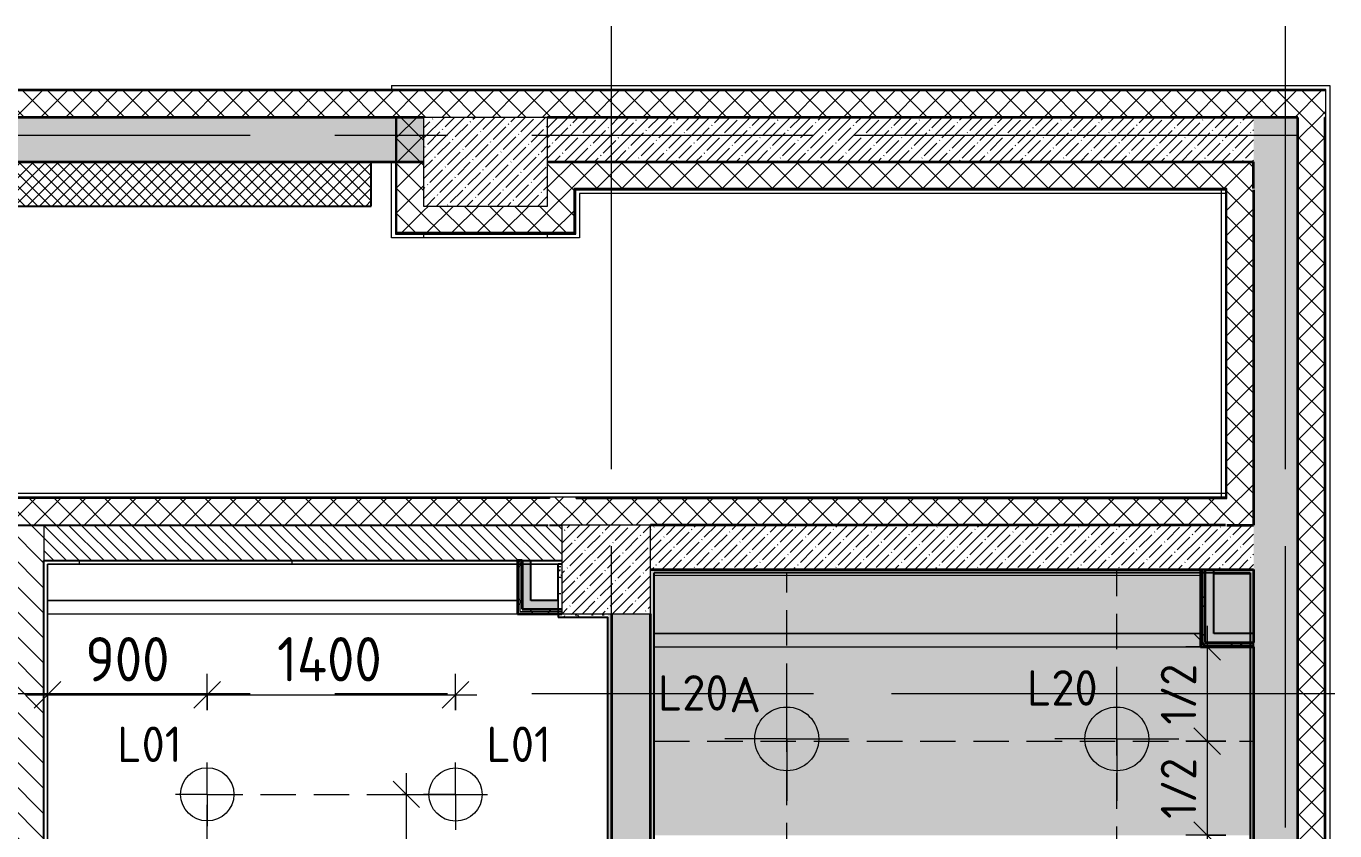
# Model space of a CAD drawing. Header units: millimetres. Extents: x 81425 to 274970, y -8553 to 29000.
# Drawn here: x 117910 to 125288, y 17375 to 21915 of the extents above; entities that cross this region are included whole.
import ezdxf

# ---------------------------------------------------------------- set-up
doc = ezdxf.new("R2010")
doc.units = ezdxf.units.MM
doc.linetypes.add('ADSK_Штрих_ш2 п1', pattern=[300, 200, -100])
doc.linetypes.add('Осевая', pattern=[3175, 635, -476.25, 1587.5, -476.25])
for name, color, linetype, lineweight in [('A-ANNO-DIMS', 7, 'Continuous', 9), ('A-ANNO-DIMS-100', 7, 'Continuous', 9), ('A-ANNO-NOTE', 7, 'Continuous', 9), ('A-DETL-2', 7, 'ADSK_Штрих_ш2 п1', 9), ('A-WALL', 7, 'Continuous', 9), ('E-LITE-EQPM-IDEN', 7, 'Continuous', 9), ('I-WALL', 7, 'Continuous', 9), ('S-COLS', 7, 'Continuous', 9), ('Оси', 7, 'Continuous', 9), ('Оси-2', 7, 'Осевая', 9)]:
    doc.layers.add(name, color=color, linetype=linetype, lineweight=lineweight)
for name, color, linetype, lineweight, true_color in [('A-WALL-1', 7, 'Continuous', 35, 0x3c3c3c), ('A-WALL-2', 7, 'Continuous', 25, 0x3c3c3c), ('A-WALL-4', 7, 'Continuous', 13, 0x3c3c3c), ('A-WALL-FNSH-1', 7, 'Continuous', 9, 0x3c3c3c), ('A-WALL-FNSH-2', 7, 'Continuous', 13, 0x3c3c3c), ('G-ANNO-TEXT-1', 1, 'Continuous', 9, 0xff0000)]:
    doc.layers.add(name, color=color, linetype=linetype, lineweight=lineweight, true_color=true_color)
doc.layers.add('S-STRS-1', color=7, linetype='Continuous', lineweight=13, transparency=1)
doc.styles.add('GOST Common', font='GOST_Common.ttf', dxfattribs={"height": 200})
doc.styles.add('ISOCPEUR', font='isocpeur.ttf', dxfattribs={"width": 0.9, "height": 250})
doc.styles.add('ISOCPEUR_1', font='isocpeur.ttf', dxfattribs={"height": 200})
doc.styles.add('ISOCPEUR_2', font='isocpeur.ttf', dxfattribs={"width": 0.9, "height": 200})
doc.dimstyles.new('ISO-2_0_0_9К_Средний_округл2', dxfattribs={"dimscale": 304.8, "dimtxt": 199.196235, "dimasz": 0.492126, "dimexe": 0.393701, "dimexo": 0, "dimgap": 0, "dimtad": 1, "dimdec": 0, "dimrnd": 10, "dimzin": 0, "dimdsep": 46, "dimtxsty": 'ISOCPEUR_2', "dimblk1": 'OBLIQUE', "dimblk2": 'OBLIQUE', "dimsah": 1, "dimcen": 0.09, "dimdle": 0.393701, "dimazin": 0, "dimtfac": 1, "dimtdec": 4, "dimtix": 1, "dimtmove": 0, "dimatfit": 3, "dimfxl": 1, "dimtvp": 1, "dimtolj": 1, "dimtzin": 0, "dimarcsym": 2})
doc.dimstyles.new('ISO-2_5_0_9К_БОЛЬШОЙ_1', dxfattribs={"dimscale": 304.8, "dimtxt": 248.995294, "dimasz": 0.492126, "dimexe": 0.393701, "dimexo": 0.984252, "dimgap": 0, "dimtad": 1, "dimdec": 0, "dimrnd": 10, "dimzin": 0, "dimdsep": 46, "dimtxsty": 'ISOCPEUR', "dimblk1": 'OBLIQUE', "dimblk2": 'OBLIQUE', "dimsah": 1, "dimcen": 0.09, "dimdle": 0.393701, "dimazin": 0, "dimtfac": 1, "dimtdec": 4, "dimtix": 1, "dimtmove": 0, "dimatfit": 3, "dimfxl": 1, "dimtvp": 1, "dimtolj": 1, "dimtzin": 0, "dimarcsym": 2})
pattern_1 = [(45, (0, 0), (-70.71068, 70.71068), []), (135, (0, 0), (-70.71068, -70.71068), [])]
pattern_2 = [(45, (0, 0), (-57.024626, 57.024626), []), (45, (57.025, 0), (-57.024626, 57.024626), [100.806, -20.161, 3.353, -16.808])]
pattern_3 = [(45, (-121180, -18850), (-57.024626, 57.024626), []), (45, (-121122.975, -18850), (-57.024626, 57.024626), [100.806, -20.161, 3.353, -16.808])]
pattern_4 = [(0, (0, 0), (121.92, 30.48), [10.058, -81.382, 10.058, -81.382, -487.68]), (0, (0, 0), (121.92, 30.48), [-182.88, 10.058, -172.822, 10.058, -81.382, -213.36]), (0, (0, 0), (121.92, 30.48), [-457.2, 10.058, -50.902, 10.058, -142.342]), (120, (45.72, 15.24), (-87.356454, 90.345817), [10.058, -81.382, 10.058, -81.382, -487.68]), (120, (45.72, 15.24), (-87.356454, 90.345817), [-182.88, 10.058, -172.822, 10.058, -81.382, -213.36]), (120, (45.72, 15.24), (-87.356454, 90.345817), [-457.2, 10.058, -50.902, 10.058, -142.342]), (240, (60.96, 76.2), (-34.563546, -120.825817), [10.058, -81.382, 10.058, -81.382, -487.68]), (240, (60.96, 76.2), (-34.563546, -120.825817), [-182.88, 10.058, -172.822, 10.058, -81.382, -213.36]), (240, (60.96, 76.2), (-34.563546, -120.825817), [-457.2, 10.058, -50.902, 10.058, -142.342])]
pattern_5 = [(45, (0, 0), (-106.06602, 106.06602), []), (135, (0, 0), (-106.06602, -106.06602), [])]

# ---------------------------------------------------------------- blocks, each defined once
blk = doc.blocks.new('BSC_Колонна _Прямоугольная - 700х500-23282984-План расстановки осветительного оборудования 1 этажа в осях 23-33')
at = {"layer": 'S-COLS'}
h = blk.add_hatch(dxfattribs=at)
h.set_pattern_fill('FP_19', color=256, style=0, pattern_type=2)
h.set_pattern_definition([(45, (-120500, -21150), (-57.024626, 57.024626), []), (45, (-120442.975, -21150), (-57.024626, 57.024626), [100.806, -20.161, 3.353, -16.808])])
h.paths.add_polyline_path([(-350, -250), (350, -250), (350, 250), (-350, 250)])
for p, q in [((350, 250), (-350, 250)), ((-350, 250), (-350, -250)), ((350, -250), (350, 250)), ((-350, -250), (350, -250))]:
    blk.add_line(p, q, dxfattribs=at)
blk = doc.blocks.new('BSC_Колонна _Прямоугольная - 500х500-V15-План расстановки осветительного оборудования 1 этажа в осях 23-33')
at = {"layer": 'S-COLS'}
h = blk.add_hatch(dxfattribs=at)
h.set_pattern_fill('FP_22', color=256, style=0, pattern_type=2)
h.set_pattern_definition(pattern_3)
h.paths.add_polyline_path([(-250, -250), (250, -250), (250, 250), (-250, 250), (-250, 247.5)])
for p, q in [((250, 250), (-250, 250)), ((-250, 250), (-250, -250)), ((250, -250), (250, 250)), ((-250, -250), (250, -250))]:
    blk.add_line(p, q, dxfattribs=at)
blk = doc.blocks.new('BSC_Колонна _Прямоугольная - 500х500-V17-План расстановки осветительного оборудования 1 этажа в осях 23-33')
at = {"layer": 'S-COLS'}
h = blk.add_hatch(dxfattribs=at)
h.set_pattern_fill('FP_22', color=256, style=0, pattern_type=2)
h.set_pattern_definition(pattern_3)
h.paths.add_polyline_path([(-250, -250), (250, -250), (250, 250), (-250, 250), (-250, 247.5)])
for p, q in [((250, 250), (-250, 250)), ((-250, 250), (-250, -250)), ((250, -250), (250, 250)), ((-250, -250), (250, -250))]:
    blk.add_line(p, q, dxfattribs=at)
blk = doc.blocks.new('Зашивка приборов отопления2 - Зашивка приборов отопления-33269377-План расстановки осветительного оборудования 1 этажа в осях 23-33')
at = {"layer": 'A-WALL'}
for p, q in [((120680.1, 18675), (120680.1, 18880)), ((118030, 18675), (120680.1, 18675)), ((120680.1, 18675), (118030, 18675)), ((120680.1, 18600), (120680.1, 18675)), ((118030, 18600), (120680.1, 18600))]:
    blk.add_line(p, q, dxfattribs=at)
blk = doc.blocks.new('Зашивка приборов отопления3 - Зашивка приборов отопления-33270266-План расстановки осветительного оборудования 1 этажа в осях 23-33')
at = {"layer": 'A-WALL'}
for p, q in [((121450, 18487.5), (124530, 18487.5)), ((124530, 18487.5), (121450, 18487.5)), ((121450, 18412.5), (124530, 18412.5))]:
    blk.add_line(p, q, dxfattribs=at)
blk = doc.blocks.new('DIMBLOCK61-План расстановки осветительного оборудования 1 этажа в осях 23-33')
at = {"layer": 'A-ANNO-DIMS-100'}
for p, q in [((118031, 17947.8), (118031, 18261.7)), ((118931, 18056.4), (118931, 18261.7)), ((117911, 18141.7), (118931, 18141.7)), ((118031, 18141.7), (118031, 17947.8)), ((118931, 18141.7), (118931, 18056.4))]:
    blk.add_line(p, q, dxfattribs=at)
at = {"layer": 'A-ANNO-DIMS-100', "lineweight": 20}
for p, q in [((118031, 18141.7), (118106, 18216.7)), ((118931, 18141.7), (119006, 18216.7)), ((118031, 18141.7), (117956, 18066.7)), ((118931, 18141.7), (118856, 18066.7))]:
    blk.add_line(p, q, dxfattribs=at)
at = {"layer": 'A-ANNO-DIMS-100', "color": 0, "insert": (118244, 18468.3), "char_height": 250, "width": 568.858, "attachment_point": 1, "line_spacing_factor": 1.149209, "style": 'ISOCPEUR'}
blk.add_mtext('900', dxfattribs=at)
blk = doc.blocks.new('_Oblique')
at = {"color": 0, "linetype": 'ByBlock', "lineweight": -2}
blk.add_line((-0.5, -0.5), (0.5, 0.5), dxfattribs=at)
blk = doc.blocks.new('DIMBLOCK62-План расстановки осветительного оборудования 1 этажа в осях 23-33')
at = {"layer": 'A-ANNO-DIMS-100'}
for p, q in [((118931, 18056.4), (118931, 18261.7)), ((120331, 18055.4), (120331, 18261.7)), ((118931, 18141.7), (120451, 18141.7)), ((118931, 18141.7), (118931, 18056.4)), ((120331, 18141.7), (120331, 18055.4))]:
    blk.add_line(p, q, dxfattribs=at)
at = {"layer": 'A-ANNO-DIMS-100', "lineweight": 20}
for p, q in [((118931, 18141.7), (119006, 18216.7)), ((120331, 18141.7), (120406, 18216.7)), ((118931, 18141.7), (118856, 18066.7)), ((120331, 18141.7), (120256, 18066.7))]:
    blk.add_line(p, q, dxfattribs=at)
at = {"layer": 'A-ANNO-DIMS-100', "color": 0, "insert": (119324.5, 18468.3), "char_height": 250, "width": 735.494, "attachment_point": 1, "line_spacing_factor": 1.149209, "style": 'ISOCPEUR'}
blk.add_mtext('1400', dxfattribs=at)
blk = doc.blocks.new('DIMBLOCK65-План расстановки осветительного оборудования 1 этажа в осях 23-33')
at = {"layer": 'A-ANNO-DIMS-100', "lineweight": 20}
for p, q in [((120053.4, 17581), (119978.4, 17656)), ((120053.4, 17581), (120128.4, 17506)), ((120053.4, 16250), (119978.4, 16325)), ((120053.4, 16250), (120128.4, 16175))]:
    blk.add_line(p, q, dxfattribs=at)
at = {"layer": 'A-ANNO-DIMS-100'}
for p, q in [((120053.4, 16250), (120053.4, 17701)), ((120030.5, 17581), (120173.4, 17581)), ((120053.4, 17581), (120030.5, 17581)), ((120247.3, 16250), (119933.4, 16250)), ((120053.4, 16250), (120247.3, 16250))]:
    blk.add_line(p, q, dxfattribs=at)
at = {"layer": 'A-ANNO-DIMS-100', "color": 0, "insert": (119726.8, 16621), "char_height": 250, "width": 706.764, "attachment_point": 1, "rotation": 90, "line_spacing_factor": 1.149209, "style": 'ISOCPEUR'}
blk.add_mtext('1330', dxfattribs=at)
blk = doc.blocks.new('DIMBLOCK158-План расстановки осветительного оборудования 1 этажа в осях 23-33')
at = {"layer": 'A-ANNO-DIMS-100'}
for p, q in [((124568, 18532.5), (124568, 17881.2)), ((124674, 18412.5), (124448, 18412.5)), ((124568, 18412.5), (124674, 18412.5)), ((124674, 17881.2), (124448, 17881.2)), ((124568, 17881.2), (124674, 17881.2))]:
    blk.add_line(p, q, dxfattribs=at)
at = {"layer": 'A-ANNO-DIMS-100', "lineweight": 20}
for p, q in [((124568, 18412.5), (124493, 18487.5)), ((124568, 18412.5), (124643, 18337.5)), ((124568, 17881.2), (124493, 17956.2)), ((124568, 17881.2), (124643, 17806.2))]:
    blk.add_line(p, q, dxfattribs=at)
at = {"layer": 'A-ANNO-DIMS-100', "color": 0, "insert": (124306.7, 17974.5), "char_height": 200, "width": 413.715, "attachment_point": 1, "rotation": 90, "line_spacing_factor": 1.149209, "style": 'ISOCPEUR_2'}
blk.add_mtext('1/2', dxfattribs=at)
blk = doc.blocks.new('DIMBLOCK159-План расстановки осветительного оборудования 1 этажа в осях 23-33')
at = {"layer": 'A-ANNO-DIMS-100', "lineweight": 20}
for p, q in [((124568, 17881.2), (124493, 17956.2)), ((124568, 17881.2), (124643, 17806.2)), ((124568, 17350), (124493, 17425)), ((124568, 17350), (124643, 17275))]:
    blk.add_line(p, q, dxfattribs=at)
at = {"layer": 'A-ANNO-DIMS-100'}
for p, q in [((124674, 17881.2), (124448, 17881.2)), ((124568, 17881.2), (124568, 17230)), ((124568, 17881.2), (124674, 17881.2)), ((124674, 17350), (124448, 17350)), ((124568, 17350), (124674, 17350))]:
    blk.add_line(p, q, dxfattribs=at)
at = {"layer": 'A-ANNO-DIMS-100', "color": 0, "insert": (124306.7, 17443.2), "char_height": 200, "width": 413.715, "attachment_point": 1, "rotation": 90, "line_spacing_factor": 1.149209, "style": 'ISOCPEUR_2'}
blk.add_mtext('1/2', dxfattribs=at)

msp = doc.modelspace()

# ---------------------------------------------------------------- hatches: boundary and pattern name
at = {"layer": 'A-WALL'}
h = msp.add_hatch(dxfattribs=at)
h.set_pattern_fill('FP_4', color=256, style=0, pattern_type=2)
h.set_pattern_definition(pattern_1)
h.paths.add_polyline_path([(125233, 21400), (125238, 21400), (125238, 21550), (110941.5, 21550), (111050, 21400), (125230, 21400)])
h.paths.add_polyline_path([(110464.9, 21400), (110803.2, 21400), (110694.6, 21550), (96610, 21550), (96610, 21400), (110350, 21400)])
h.paths.add_polyline_path([(93156, 21400), (93310, 21400), (93310, 21550), (93060, 21550), (93060, 21400)])
h = msp.add_hatch(dxfattribs=at)
h.set_pattern_fill('FP_4', color=256, style=0, pattern_type=2)
h.set_pattern_definition(pattern_1)
h.paths.add_polyline_path([(120150, 20750), (120150, 21400), (120000, 21400), (120000, 20750)])
h = msp.add_hatch(dxfattribs=at)
h.set_pattern_fill('FP_4', color=256, style=0, pattern_type=2)
h.set_pattern_definition(pattern_1)
h.paths.add_polyline_path([(125080, -250), (125230, -250), (125230, 21400), (125080, 21400), (125080, -100)])
h = msp.add_hatch(dxfattribs=at)
h.set_pattern_fill('FP_4', color=256, style=0, pattern_type=2)
h.set_pattern_definition(pattern_1)
h.paths.add_polyline_path([(121000, 20750), (121000, 21150), (120850, 21150), (120850, 20750)])
h = msp.add_hatch(dxfattribs=at)
h.set_pattern_fill('FP_4', color=256, style=0, pattern_type=2)
h.set_pattern_definition(pattern_1)
h.paths.add_polyline_path([(124445.1, 21000), (124830, 21000), (124830, 21150), (121000, 21150), (121000, 21000), (121782.2, 21000)])
h = msp.add_hatch(dxfattribs=at)
h.set_pattern_fill('FP_4', color=256, style=0, pattern_type=2)
h.set_pattern_definition(pattern_1)
h.paths.add_polyline_path([(124830, 19100), (124830, 21000), (124680, 21000), (124680, 19100)])
h = msp.add_hatch(dxfattribs=at)
h.set_pattern_fill('FP_4', color=256, style=0, pattern_type=2)
h.set_pattern_definition(pattern_1)
h.paths.add_polyline_path([(120850, 20750), (120850, 20900), (120150, 20900), (120150, 20750), (120450.8, 20750)])
h = msp.add_hatch(dxfattribs=at)
h.set_pattern_fill('FP_4', color=256, style=0, pattern_type=2)
h.set_pattern_definition(pattern_1)
h.paths.add_polyline_path([(121010, 19100), (121010, 19258), (120860, 19258), (120860, 19100), (120930, 19100)])
h = msp.add_hatch(dxfattribs=at)
h.set_pattern_fill('FP_4', color=256, style=0, pattern_type=2)
h.set_pattern_definition(pattern_1)
h.paths.add_polyline_path([(120857, 19100), (120860, 19100), (120860, 19250), (112790.5, 19250), (112800.4, 19236.2), (112800.4, 19100), (120852, 19100)])
h = msp.add_hatch(dxfattribs=at)
h.set_pattern_fill('FP_4', color=256, style=0, pattern_type=2)
h.set_pattern_definition(pattern_1)
h.paths.add_polyline_path([(124680, 19100), (124680, 19250), (121010, 19250), (121010, 19100), (124677, 19100)])
h = msp.add_hatch(dxfattribs=at)
h.set_pattern_fill('FP_9', color=256, style=0, pattern_type=2)
h.set_pattern_definition([(135, (0, 0), (-35.35534, -35.35534), [])])
h.paths.add_polyline_path([(120450.8, 18900), (120930, 18900), (120930, 19100), (118010, 19100), (118010, 18900), (119119.3, 18900)])
at = {"layer": 'I-WALL'}
h = msp.add_hatch(dxfattribs=at)
h.set_pattern_fill('FP_1', color=256, style=0, pattern_type=2)
h.set_pattern_definition(pattern_2)
h.paths.add_polyline_path([(120150, 21150), (120150, 21400), (111050, 21400), (111050, 21150), (119119.3, 21150)])
h = msp.add_hatch(dxfattribs=at)
h.set_pattern_fill('FP_1', color=256, style=0, pattern_type=2)
h.set_pattern_definition(pattern_2)
h.paths.add_polyline_path([(124830, 21150), (124830, 21400), (120850, 21400), (120850, 21150), (124445.1, 21150)])
h = msp.add_hatch(dxfattribs=at)
h.set_pattern_fill('FP_1', color=256, style=0, pattern_type=2)
h.set_pattern_definition(pattern_2)
h.paths.add_polyline_path([(125080, 10600), (125080, 21400), (124830, 21400), (124830, 10600)])
h = msp.add_hatch(dxfattribs=at)
h.set_pattern_fill('FP_21', color=256, style=0, pattern_type=2)
h.set_pattern_definition([(45, (0, 0), (-35.35534, 35.35534), []), (135, (0, 0), (-35.35534, -35.35534), [])])
h.paths.add_polyline_path([(119855, 20900), (119855, 21150), (111230, 21150), (111230, 20900), (119119.3, 20900)])
h = msp.add_hatch(dxfattribs=at)
h.set_pattern_fill('FP_3', color=256, style=0, pattern_type=2)
h.set_pattern_definition([(135, (0, 0), (-70.71068, -70.71068), [])])
h.paths.add_polyline_path([(117810, 16450), (118010, 16450), (118010, 19100), (117810, 19100), (117810, 16520)])
h = msp.add_hatch(dxfattribs=at)
h.set_pattern_fill('FP_1', color=256, style=0, pattern_type=2)
h.set_pattern_definition(pattern_2)
h.paths.add_polyline_path([(124830, 18850), (124830, 19100), (121430, 19100), (121430, 18850), (124605, 18850)])
h = msp.add_hatch(dxfattribs=at)
h.set_pattern_fill('FP_42', color=256, style=0, pattern_type=2)
h.set_pattern_definition(pattern_5)
h.paths.add_polyline_path([(120693.1, 18612.5), (120693.1, 18900), (120680.6, 18900), (120680.6, 18612.5)])
h = msp.add_hatch(dxfattribs=at)
h.set_pattern_fill('FP_42', color=256, style=0, pattern_type=2)
h.set_pattern_definition(pattern_5)
h.paths.add_polyline_path([(120705.6, 18625), (120705.6, 18900), (120693.1, 18900), (120693.1, 18625)])
for points in [[(120755.6, 18675), (120755.6, 18900), (120705.6, 18900), (120705.6, 18675)], [(124605, 18487.5), (124605, 18850), (124555, 18850), (124555, 18487.5)], [(120910, 18625), (120910, 18675), (120705.6, 18675), (120705.6, 18625)], [(124830, 18437.5), (124830, 18487.5), (124555, 18487.5), (124555, 18437.5)]]:
    msp.add_hatch(color=256, dxfattribs=at).paths.add_polyline_path(points)
h = msp.add_hatch(dxfattribs=at)
h.set_pattern_fill('FP_38', color=256, style=0, pattern_type=2)
h.set_pattern_definition(pattern_4)
h.paths.add_polyline_path([(120910, 18625), (120930, 18625), (120930, 18880), (120910, 18879), (120910, 18675)])
h = msp.add_hatch(dxfattribs=at)
h.set_pattern_fill('FP_38', color=256, style=0, pattern_type=2)
h.set_pattern_definition(pattern_4)
h.paths.add_polyline_path([(124810, 18830), (124810, 18850), (121430, 18850), (121430, 18830), (124809, 18830)])
h = msp.add_hatch(dxfattribs=at)
h.set_pattern_fill('FP_38', color=256, style=0, pattern_type=2)
h.set_pattern_definition(pattern_4)
h.paths.add_polyline_path([(121450, 10600), (121450, 18830), (121430, 18830), (121430, 10600)])
h = msp.add_hatch(dxfattribs=at)
h.set_pattern_fill('FP_42', color=256, style=0, pattern_type=2)
h.set_pattern_definition(pattern_5)
h.paths.add_polyline_path([(124542.5, 18425), (124542.5, 18850), (124530, 18850), (124530, 18425)])
h = msp.add_hatch(dxfattribs=at)
h.set_pattern_fill('FP_42', color=256, style=0, pattern_type=2)
h.set_pattern_definition(pattern_5)
h.paths.add_polyline_path([(124555, 18437.5), (124555, 18850), (124542.5, 18850), (124542.5, 18437.5)])
h = msp.add_hatch(dxfattribs=at)
h.set_pattern_fill('FP_38', color=256, style=0, pattern_type=2)
h.set_pattern_definition(pattern_4)
h.paths.add_polyline_path([(124830, 13570), (124830, 18850), (124810, 18850), (124810, 13570)])
h = msp.add_hatch(dxfattribs=at)
h.set_pattern_fill('FP_42', color=256, style=0, pattern_type=2)
h.set_pattern_definition(pattern_5)
h.paths.add_polyline_path([(120930, 18600), (120930, 18612.5), (120680.6, 18612.5), (120680.6, 18600), (120910, 18600)])
h = msp.add_hatch(dxfattribs=at)
h.set_pattern_fill('FP_42', color=256, style=0, pattern_type=2)
h.set_pattern_definition(pattern_5)
h.paths.add_polyline_path([(120930, 18612.5), (120930, 18625), (120693.1, 18625), (120693.1, 18612.5), (120910, 18612.5)])
h = msp.add_hatch(dxfattribs=at)
h.set_pattern_fill('FP_38', color=256, style=0, pattern_type=2)
h.set_pattern_definition(pattern_4)
h.paths.add_polyline_path([(121177, 18580), (121190, 18580), (121190, 18600), (120910, 18600), (120910, 18580), (121116.5, 18580)])
h = msp.add_hatch(dxfattribs=at)
h.set_pattern_fill('FP_38', color=256, style=0, pattern_type=2)
h.set_pattern_definition(pattern_4)
h.paths.add_polyline_path([(121190, 13920), (121210, 13920), (121210, 18600), (121190, 18600), (121190, 13933)])
h = msp.add_hatch(dxfattribs=at)
h.set_pattern_fill('FP_1', color=256, style=0, pattern_type=2)
h.set_pattern_definition(pattern_2)
h.paths.add_polyline_path([(121430, 10380), (121430, 13400), (121210, 13400), (121210, 10380)])
h.paths.add_polyline_path([(121222, 13900), (121430, 13900), (121430, 18600), (121210, 18600), (121210, 13900)])
h = msp.add_hatch(dxfattribs=at)
h.set_pattern_fill('FP_42', color=256, style=0, pattern_type=2)
h.set_pattern_definition(pattern_5)
h.paths.add_polyline_path([(124830, 18412.5), (124830, 18425), (124530, 18425), (124530, 18412.5)])
h = msp.add_hatch(dxfattribs=at)
h.set_pattern_fill('FP_42', color=256, style=0, pattern_type=2)
h.set_pattern_definition(pattern_5)
h.paths.add_polyline_path([(124830, 18425), (124830, 18437.5), (124542.5, 18437.5), (124542.5, 18425)])
at = {"layer": 'S-STRS-1'}
h = msp.add_hatch(color=256, dxfattribs=at)
h.paths.add_polyline_path([(121782.2, 17350), (124810, 17350), (124810, 18412.5), (124530, 18412.5), (124530, 18818), (121450, 18817), (121450, 17350)])
h.paths.add_polyline_path([(124810, 18487.5), (124809, 18830), (124605, 18829), (124605, 18487.5)])
h = msp.add_hatch(color=256, dxfattribs=at)
h.paths.add_polyline_path([(121450, 17350), (124810, 17350), (124810, 18412.5), (121450, 18412.5)])
h.paths.add_polyline_path([(124810, 18487.5), (124809, 18830), (124605, 18829), (124605, 18487.5)])

# ---------------------------------------------------------------- linework, layer by layer
at = {"layer": 'A-ANNO-NOTE'}
for p, q in [((122198, 17893.7), (122198, 18242.7)), ((124059, 17893.7), (124059, 18242.7)), ((122198, 17893.7), (121849.1, 17893.7)), ((122198, 17893.7), (122198, 17544.8)), ((122198, 17893.7), (122546.9, 17893.7)), ((124059, 17893.7), (123710.1, 17893.7)), ((124059, 17893.7), (124059, 17544.8)), ((124059, 17893.7), (124407.9, 17893.7)), ((118931, 17581), (118931, 17761)), ((120331, 17580), (120331, 17760)), ((118931, 17581), (118751, 17581)), ((118931, 17581), (118931, 17401)), ((118931, 17581), (119111, 17581)), ((120331, 17580), (120151, 17580)), ((120331, 17580), (120331, 17400)), ((120331, 17580), (120511, 17580))]:
    msp.add_line(p, q, dxfattribs=at)
for centre, radius in [((122198, 17893.7), 180), ((124059, 17893.7), 180), ((118931, 17581), 150), ((120331, 17580), 150)]:
    msp.add_circle(centre, radius, dxfattribs=at)
at = {"layer": 'A-DETL-2'}
for p, q in [((122198, 10620), (122198, 18829)), ((124059, 10600), (124059, 18840)), ((121450, 17881.2), (124830, 17881.2)), ((118931, 17580), (120331, 17580)), ((118931, 14921), (118931, 17580)), ((120331, 17580), (120331, 14921))]:
    msp.add_line(p, q, dxfattribs=at)
at = {"layer": 'A-WALL'}
for p, q in [((125238, 21550), (110941.5, 21550)), ((119970, 21580), (125260, 21580)), ((119970, 21580), (119970, 21558)), ((125260, 21580), (125260, 15105)), ((120000, 20750), (120000, 21400)), ((125230, -250), (125230, 21400)), ((125233, 21400), (125230, 21400)), ((119970, 20720), (119970, 21150)), ((124680, 21000), (121000, 21000)), ((121000, 20750), (121000, 21000)), ((121008, 20997), (121008, 20992)), ((124672, 20970), (121030, 20970)), ((121030, 20970), (121030, 20720)), ((124650, 19258), (124650, 20992)), ((124680, 19250), (124680, 21000)), ((121000, 20750), (120000, 20750)), ((120150, 20742), (120150, 20720)), ((120850, 20720), (120850, 20742)), ((121030, 20720), (119970, 20720)), ((115352.4, 19280), (124672.1, 19280)), ((120852, 19253), (120852, 19258)), ((120860, 19258), (120860, 19250)), ((120860, 19250), (112790.5, 19250)), ((121010, 19250), (121010, 19253)), ((121010, 19250), (124680, 19250)), ((118010, 19100), (118010, 18900)), ((120693.1, 18900), (120693.1, 18612.5)), ((124542.5, 18850), (124542.5, 18425)), ((124809, 18830), (124809, 18829.7)), ((120693.1, 18612.5), (120930, 18612.5)), ((124542.5, 18425), (124830, 18425))]:
    msp.add_line(p, q, dxfattribs=at)
at = {"layer": 'A-WALL-1'}
for p, q in [((120150, 21400), (111050, 21400)), ((124830, 21400), (120850, 21400)), ((125080, 21400), (124830, 21400)), ((125080, -100), (125080, 21400)), ((111050, 21150), (120150, 21150)), ((120850, 21150), (124830, 21150)), ((124830, 21000), (124830, 21150)), ((124830, 20992), (124830, 19100)), ((124672, 19100), (121430, 19100)), ((124680, 19100), (124830, 19100)), ((120705.6, 18900), (120680.6, 18900)), ((120680.6, 18900), (120680.6, 18600)), ((120705.6, 18900), (120705.6, 18625)), ((121430, 18850), (124530, 18850)), ((124530, 18850), (124530, 18412.5)), ((124555, 18850), (124830, 18850)), ((124555, 18850), (124555, 18437.5)), ((124830, 18850), (124830, 18437.5)), ((120680.6, 18600), (120930, 18600)), ((120705.6, 18625), (120930, 18625)), ((121210, 18600), (121210, 13900)), ((121430, 13900), (121430, 18600)), ((124530, 18412.5), (124830, 18412.5)), ((124555, 18437.5), (124830, 18437.5)), ((124830, 18412.5), (124830, 10600))]:
    msp.add_line(p, q, dxfattribs=at)
at = {"layer": 'A-WALL-2'}
for p, q in [((119855, 20900), (119855, 21150)), ((111230, 20900), (119855, 20900)), ((116100.4, 19100), (120852, 19100)), ((120860, 19100), (120930, 19100)), ((118010, 13600), (118010, 18900)), ((118010, 18900), (120930, 18900)), ((120755.6, 18675), (120755.6, 18900)), ((120930, 18880), (120910, 18880)), ((120910, 18675), (120910, 18880)), ((121450, 10620), (121450, 18830)), ((124810, 18830), (121450, 18830)), ((124555, 18850), (124530, 18850)), ((124605, 18487.5), (124605, 18850)), ((124810, 18830), (124810, 13590)), ((120910, 18675), (120755.6, 18675)), ((120910, 18600), (120910, 18580)), ((121210, 13900), (121210, 18600)), ((120930, 18580), (121190, 18580)), ((121190, 13920), (121190, 18580)), ((124830, 18487.5), (124605, 18487.5)), ((124830, 18412.5), (124830, 18437.5))]:
    msp.add_line(p, q, dxfattribs=at)
at = {"layer": 'A-WALL-4'}
for p, q in [((125238, 21400), (125238, 21550)), ((120850, 21400), (124830, 21400)), ((125238, 21400), (125233, 21400)), ((121010, 19258), (120860, 19258)), ((121010, 19253), (121010, 19258))]:
    msp.add_line(p, q, dxfattribs=at)
at = {"layer": 'A-WALL-FNSH-1'}
for p, q in [((125238, 21558), (96610, 21558)), ((125238, 21553), (125238, 21558)), ((119992, 21400), (119992, 20742)), ((125238, -258), (125238, 21400)), ((121008, 20992), (124672, 20992)), ((121008, 20742), (121008, 20992)), ((124672, 20992), (124672, 19258)), ((119992, 20742), (121008, 20742)), ((120857, 19258), (112794.5, 19258)), ((124672, 19258), (121010, 19258))]:
    msp.add_line(p, q, dxfattribs=at)
at = {"layer": 'A-WALL-FNSH-2'}
for p, q in [((125238, 21553), (96610, 21553)), ((125238, 21550), (125238, 21553)), ((119997, 20747), (119997, 21400)), ((125233, -253), (125233, 21400)), ((124677, 20997), (121003, 20997)), ((121003, 20747), (121003, 20997)), ((124677, 19253), (124677, 20997)), ((121003, 20747), (119997, 20747)), ((120860, 19258), (120857, 19258)), ((120857, 19258), (120857, 19253)), ((120857, 19253), (112792, 19253)), ((121010, 19253), (124677, 19253)), ((118030, 18880), (118030, 13620)), ((120910, 18880), (118030, 18880)), ((118031, 13621), (118031, 18879)), ((118031, 18879), (120909, 18879)), ((120909, 18879), (120909, 18579)), ((124809, 18829), (121450, 18829)), ((121450, 18818), (124530, 18818)), ((121451, 10621), (121451, 18829)), ((124809, 18829), (124809, 16730.1)), ((120910, 18600), (120910, 18675)), ((120909, 18579), (121189, 18579)), ((120930, 18580), (120910, 18580)), ((121189, 18579), (121189, 13921))]:
    msp.add_line(p, q, dxfattribs=at)
at = {"layer": 'I-WALL'}
for p, q in [((118210, 18880), (118210, 18900)), ((119410, 18880), (119410, 18900)), ((124605, 18824.5), (124810, 18824.5)), ((124810, 18823.5), (124605, 18823.5)), ((124809, 18829), (124809, 18829.7)), ((121450, 18412.5), (124530, 18412.5)), ((121450, 18412), (121451, 18412)), ((124810, 18411.5), (121451, 18411.5)), ((124809, 17649.9), (124810, 17649.9)), ((121451, 17550.4), (121450, 17550.4)), ((121450, 17536.4), (121451, 17536.4)), ((124809, 17530), (124810, 17530))]:
    msp.add_line(p, q, dxfattribs=at)
at = {"layer": 'Оси'}
for p, q in [((121210, 19415.1), (121210, 21915.1)), ((125010, 19415.1), (125010, 21915.1)), ((122580, 21300), (125080, 21300)), ((122788, 18150), (125288, 18150))]:
    msp.add_line(p, q, dxfattribs=at)
at = {"layer": 'Оси-2'}
for p, q in [((84724.5, 21300), (122580, 21300)), ((121210, 406.8), (121210, 19415.1)), ((125010, 406.8), (125010, 19415.1)), ((84724.5, 18150), (122788, 18150))]:
    msp.add_line(p, q, dxfattribs=at)

# ---------------------------------------------------------------- block references
at = {"layer": 'A-WALL'}
for name in ['Зашивка приборов отопления2 - Зашивка приборов отопления-33269377-План расстановки осветительного оборудования 1 этажа в осях 23-33', 'Зашивка приборов отопления3 - Зашивка приборов отопления-33270266-План расстановки осветительного оборудования 1 этажа в осях 23-33']:
    msp.add_blockref(name, (0, 0), dxfattribs=at)
at = {"layer": 'S-COLS'}
for name, p in [('BSC_Колонна _Прямоугольная - 700х500-23282984-План расстановки осветительного оборудования 1 этажа в осях 23-33', (120500, 21150)), ('BSC_Колонна _Прямоугольная - 500х500-V15-План расстановки осветительного оборудования 1 этажа в осях 23-33', (121180, 18850)), ('BSC_Колонна _Прямоугольная - 500х500-V17-План расстановки осветительного оборудования 1 этажа в осях 23-33', (121180, 18850))]:
    msp.add_blockref(name, p, dxfattribs=at)

# ---------------------------------------------------------------- texts
at = {"layer": 'E-LITE-EQPM-IDEN', "char_height": 200, "attachment_point": 1, "style": 'GOST Common'}
for s, insert, width in [('L20', (121471.7, 18253.5), 529.114), ('L20', (123552.6, 18281.5), 529.114), ('L01', (118423.5, 17963.5), 472.996), ('L01', (120505.2, 17963.5), 472.996)]:
    msp.add_mtext(s, dxfattribs=dict(at, insert=insert, width=width))
at = {"layer": 'G-ANNO-TEXT-1', "insert": (121873.8, 18243.8), "char_height": 200, "width": 224.472, "attachment_point": 1, "style": 'ISOCPEUR_1'}
msp.add_mtext('\\fISOCPEUR|b0|i0|c204|p34|;А', dxfattribs=at)

# ---------------------------------------------------------------- dimensions: what is measured, and where the dimension line sits
at = {"layer": 'A-ANNO-DIMS'}
for base, p1, p2, picture, middle in [((124568, 17881.2), (124674, 18412.5), (124674, 17881.2), 'DIMBLOCK158-План расстановки осветительного оборудования 1 этажа в осях 23-33', (124468, 18146.9)), ((124568, 17350), (124674, 17881.2), (124674, 17350), 'DIMBLOCK159-План расстановки осветительного оборудования 1 этажа в осях 23-33', (124468, 17615.6))]:
    dim = msp.add_linear_dim(base=base, p1=p1, p2=p2, angle=90, text='1/2', dimstyle='ISO-2_0_0_9К_Средний_округл2', override={"dimpost": '<>', "dimfxl": 531.25}, dxfattribs=at)
    dim.commit()
    dim.dimension.update_dxf_attribs({"geometry": picture, "text_midpoint": middle})
for base, p1, p2, override, picture, middle in [((118931, 18141.7), (118031, 18247.8), (118931, 17756.4), {"dimpost": '<>', "dimfxl": 1025.422925}, 'DIMBLOCK61-План расстановки осветительного оборудования 1 этажа в осях 23-33', (118481, 18266.7)), ((120331, 18141.7), (118931, 17756.4), (120331, 17755.4), {"dimpost": '<>', "dimfxl": 1400.000357}, 'DIMBLOCK62-План расстановки осветительного оборудования 1 этажа в осях 23-33', (119631, 18266.7))]:
    dim = msp.add_linear_dim(base=base, p1=p1, p2=p2, dimstyle='ISO-2_5_0_9К_БОЛЬШОЙ_1', override=override, dxfattribs=at)
    dim.commit()
    dim.dimension.update_dxf_attribs({"geometry": picture, "text_midpoint": middle})
dim = msp.add_linear_dim(base=(120053.4, 17581), p1=(119947.3, 16250), p2=(119730.5, 17581), angle=90, dimstyle='ISO-2_5_0_9К_БОЛЬШОЙ_1', override={"dimpost": '<>', "dimfxl": 1348.534756}, dxfattribs=at)
dim.commit()
dim.dimension.update_dxf_attribs({"geometry": 'DIMBLOCK65-План расстановки осветительного оборудования 1 этажа в осях 23-33', "text_midpoint": (119928.4, 16915.5)})

doc.saveas('drawing.dxf')
